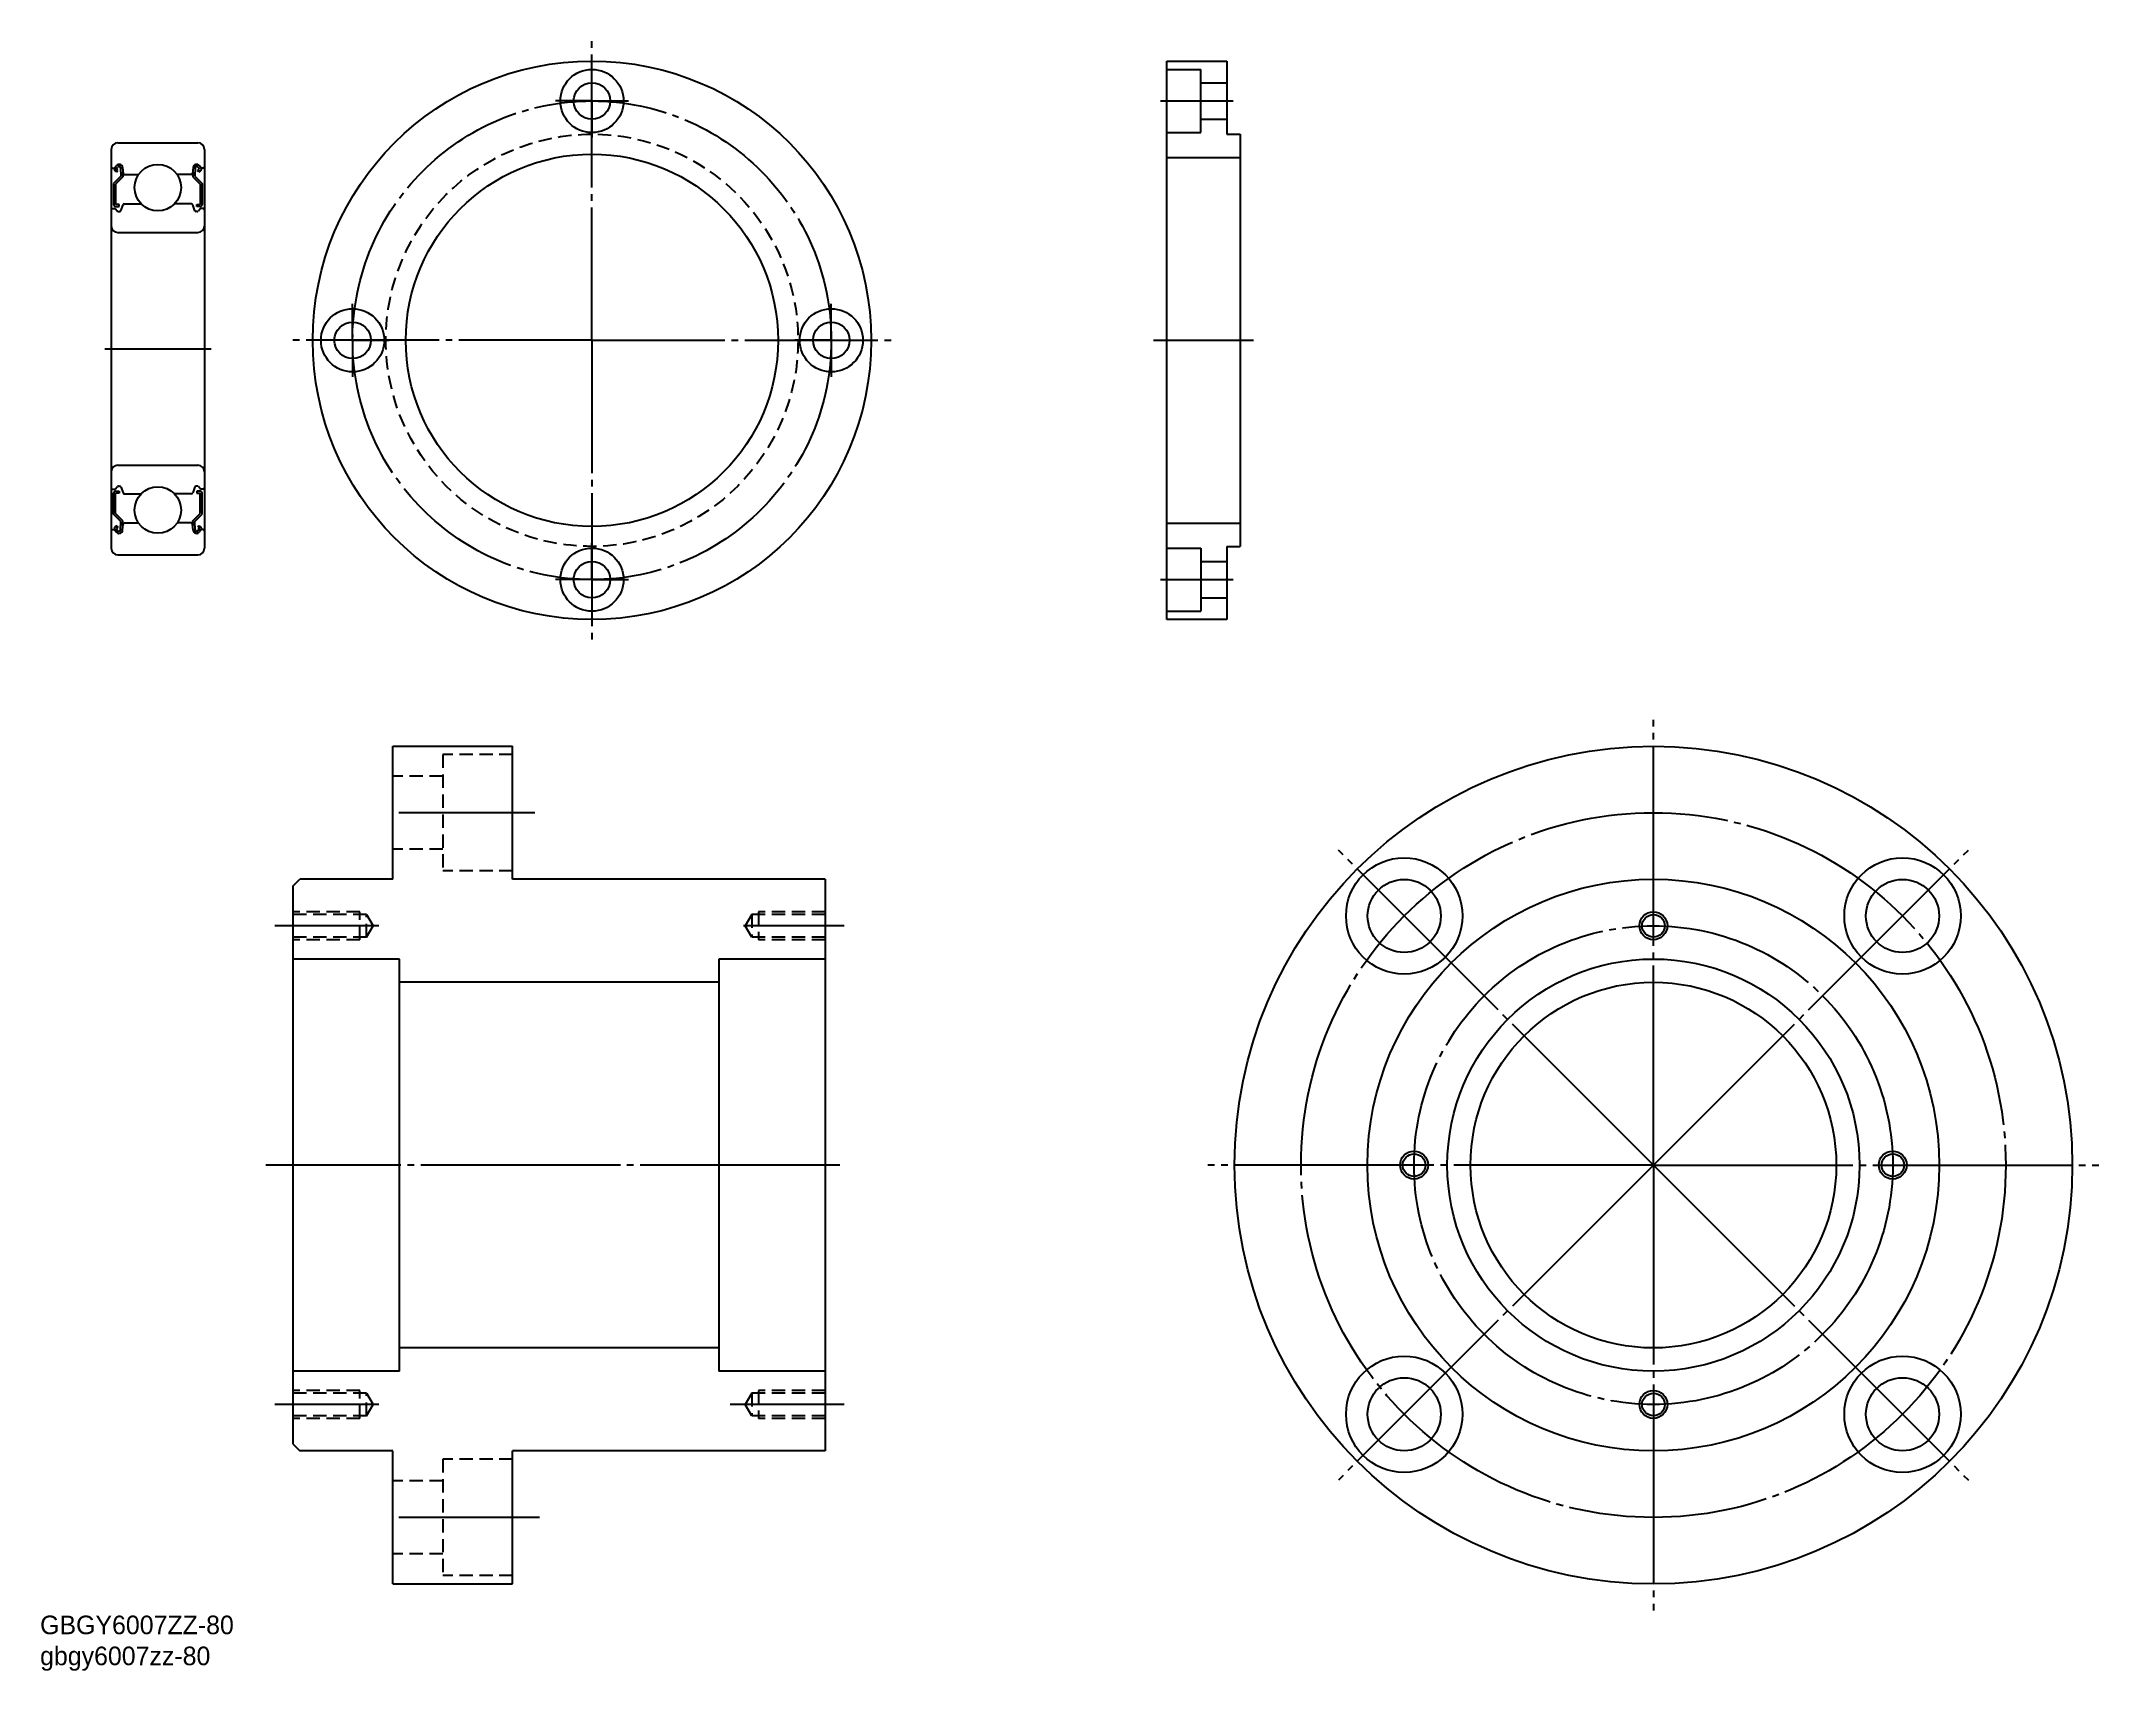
# Model space of a CAD drawing. Extents: x -148 to 162, y -64 to 181.
import ezdxf

# ---------------------------------------------------------------- set-up
doc = ezdxf.new("R2010")
doc.units = 0
for name, pattern in [('CENTER', [33, 30, -1, 1, -1]), ('CENTER2', [23, 20, -1, 1, -1]), ('DASHED', [3, 2, -1])]:
    doc.linetypes.add(name, pattern=pattern)
doc.layers.get('0').update_dxf_attribs({"linetype": 'CONTINUOUS'})
doc.layers.add('CENTER', color=7, linetype='CONTINUOUS')

# ---------------------------------------------------------------- blocks, each defined once
blk = doc.blocks.new('*U2')
at = {"linetype": 'CONTINUOUS'}
for s, p in [('GBGY6007ZZ-80', (-147.89, -58.71)), ('gbgy6007zz-80', (-147.89, -63.37))]:
    blk.add_text(s, height=2.8, dxfattribs=at).set_placement(p)

msp = doc.modelspace()

# ---------------------------------------------------------------- linework, layer by layer
at = {"color": 7, "linetype": 'CONTINUOUS'}
for p, q in [((21.59, 93.93), (21.59, 177.93)), ((21.59, 177.93), (30.59, 177.93)), ((21.59, 176.68), (26.69, 176.68)), ((26.69, 167.18), (26.69, 176.68)), ((30.59, 177.93), (30.59, 166.93)), ((26.69, 174.68), (30.59, 174.68)), ((21.59, 167.18), (26.69, 167.18)), ((26.69, 169.18), (30.59, 169.18)), ((30.59, 166.93), (32.59, 166.93)), ((32.59, 166.93), (32.59, 104.93)), ((21.59, 163.43), (32.59, 163.43)), ((21.59, 108.43), (32.59, 108.43)), ((21.59, 104.68), (26.69, 104.68)), ((26.69, 104.68), (26.69, 95.18)), ((26.69, 102.68), (30.59, 102.68)), ((30.59, 104.93), (30.59, 93.93)), ((30.59, 104.93), (32.59, 104.93)), ((26.69, 97.18), (30.59, 97.18)), ((21.59, 95.18), (26.69, 95.18)), ((30.59, 93.93), (21.59, 93.93)), ((-94.82, 54.86), (-94.82, 74.86)), ((-94.82, 74.86), (-76.82, 74.86)), ((-76.82, 54.86), (-76.82, 74.86)), ((-109.82, 53.86), (-108.82, 54.86)), ((-109.82, -30.14), (-109.82, 53.86)), ((-94.82, 54.86), (-108.82, 54.86)), ((-29.82, 54.86), (-76.82, 54.86)), ((-29.82, 54.86), (-29.82, -31.14)), ((-93.82, 42.86), (-109.82, 42.86)), ((-93.82, -19.14), (-93.82, 42.86)), ((-29.82, 42.86), (-45.82, 42.86)), ((-45.82, 42.86), (-45.82, -19.14)), ((-45.82, 39.36), (-93.82, 39.36)), ((-45.82, -15.64), (-93.82, -15.64)), ((-93.82, -19.14), (-109.82, -19.14)), ((-29.82, -19.14), (-45.82, -19.14)), ((-109.82, -30.14), (-108.82, -31.14)), ((-94.82, -31.14), (-108.82, -31.14)), ((-94.82, -51.14), (-94.82, -31.14)), ((-29.82, -31.14), (-76.82, -31.14)), ((-76.82, -51.14), (-76.82, -31.14)), ((-94.82, -51.14), (-76.82, -51.14))]:
    msp.add_line(p, q, dxfattribs=at)
for p, q in [((-137.18, 164.65), (-137.18, 104.65)), ((-136.18, 165.65), (-124.18, 165.65)), ((-123.18, 164.65), (-123.18, 104.65)), ((-136.98, 161.85), (-136.68, 161.85)), ((-136.68, 161.85), (-136.44, 162.18)), ((-136.36, 161.26), (-136.6, 161.43)), ((-136.43, 161.68), (-136.2, 162)), ((-136.19, 161.5), (-136.43, 161.68)), ((-136.36, 161.26), (-136.19, 161.5)), ((-135.78, 161.88), (-135.73, 160.62)), ((-135.48, 161.92), (-135.4, 161.03)), ((-135.43, 161.37), (-135.43, 160.5)), ((-124.87, 161.92), (-124.95, 161.03)), ((-124.92, 161.37), (-124.92, 160.5)), ((-124.57, 161.88), (-124.62, 160.62)), ((-124.17, 161.5), (-123.92, 161.68)), ((-124, 161.26), (-124.17, 161.5)), ((-123.92, 161.68), (-124.15, 162)), ((-124, 161.26), (-123.75, 161.43)), ((-123.68, 161.85), (-123.91, 162.18)), ((-123.38, 161.85), (-123.68, 161.85)), ((-135.73, 160.62), (-136.83, 159.52)), ((-136.83, 159.52), (-136.83, 156.35)), ((-135.43, 160.5), (-136.53, 159.4)), ((-136.53, 159.4), (-136.53, 156.35)), ((-135.2, 160.85), (-133.08, 160.85)), ((-125.15, 160.85), (-127.27, 160.85)), ((-124.92, 160.5), (-123.82, 159.4)), ((-124.62, 160.62), (-123.52, 159.52)), ((-123.82, 159.4), (-123.82, 156.35)), ((-123.52, 159.52), (-123.52, 156.35)), ((-136.98, 155.75), (-136.58, 155.75)), ((-136.58, 155.75), (-136.26, 155.37)), ((-136.01, 156.35), (-136.53, 156.35)), ((-136.53, 156.05), (-136.01, 156.05)), ((-136.11, 155.3), (-135.93, 155.3)), ((-136.01, 156.05), (-136.01, 156.35)), ((-135.74, 155.43), (-135.42, 156.32)), ((-135.23, 156.45), (-132.68, 156.45)), ((-125.12, 156.45), (-127.68, 156.45)), ((-124.61, 155.43), (-124.93, 156.32)), ((-124.25, 155.3), (-124.42, 155.3)), ((-124.34, 156.05), (-124.34, 156.35)), ((-124.34, 156.35), (-123.82, 156.35)), ((-123.82, 156.05), (-124.34, 156.05)), ((-123.78, 155.75), (-124.09, 155.37)), ((-123.38, 155.75), (-123.78, 155.75)), ((-136.18, 152.15), (-124.18, 152.15)), ((-136.18, 117.15), (-124.18, 117.15)), ((-136.98, 113.55), (-136.58, 113.55)), ((-136.83, 109.77), (-136.83, 112.95)), ((-136.58, 113.55), (-136.26, 113.93)), ((-136.53, 113.25), (-136.01, 113.25)), ((-136.53, 109.9), (-136.53, 112.95)), ((-136.01, 112.95), (-136.53, 112.95)), ((-136.11, 114), (-135.93, 114)), ((-136.01, 113.25), (-136.01, 112.95)), ((-135.74, 113.87), (-135.42, 112.98)), ((-135.23, 112.85), (-132.68, 112.85)), ((-125.12, 112.85), (-127.68, 112.85)), ((-124.61, 113.87), (-124.93, 112.98)), ((-124.25, 114), (-124.42, 114)), ((-124.34, 113.25), (-124.34, 112.95)), ((-123.82, 113.25), (-124.34, 113.25)), ((-124.34, 112.95), (-123.82, 112.95)), ((-123.78, 113.55), (-124.09, 113.93)), ((-123.82, 109.9), (-123.82, 112.95)), ((-123.38, 113.55), (-123.78, 113.55)), ((-123.52, 109.77), (-123.52, 112.95)), ((-135.73, 108.67), (-136.83, 109.77)), ((-135.43, 108.8), (-136.53, 109.9)), ((-135.78, 107.41), (-135.73, 108.67)), ((-135.43, 107.93), (-135.43, 108.8)), ((-135.2, 108.45), (-133.08, 108.45)), ((-125.15, 108.45), (-127.27, 108.45)), ((-124.92, 108.8), (-123.82, 109.9)), ((-124.92, 107.93), (-124.92, 108.8)), ((-124.62, 108.67), (-123.52, 109.77)), ((-124.57, 107.41), (-124.62, 108.67)), ((-136.98, 107.45), (-136.68, 107.45)), ((-136.68, 107.45), (-136.44, 107.12)), ((-136.36, 108.04), (-136.6, 107.87)), ((-136.19, 107.79), (-136.43, 107.62)), ((-136.43, 107.62), (-136.2, 107.29)), ((-136.36, 108.04), (-136.19, 107.79)), ((-135.48, 107.38), (-135.4, 108.27)), ((-124.87, 107.38), (-124.95, 108.27)), ((-124, 108.04), (-124.17, 107.79)), ((-124.17, 107.79), (-123.92, 107.62)), ((-123.92, 107.62), (-124.15, 107.29)), ((-124, 108.04), (-123.75, 107.87)), ((-123.68, 107.45), (-123.91, 107.12)), ((-123.38, 107.45), (-123.68, 107.45)), ((-136.18, 103.65), (-124.18, 103.65)), ((-133.13, 103.65), (-133.13, 103.65)), ((-130.68, 103.65), (-130.68, 103.65))]:
    msp.add_line(p, q)
at = {"color": 3, "linetype": 'DASHED'}
for p, q in [((-76.82, 73.61), (-87.32, 73.61)), ((-87.32, 73.61), (-87.32, 56.11)), ((-87.32, 70.36), (-94.82, 70.36)), ((-87.32, 59.36), (-94.82, 59.36)), ((-76.82, 56.11), (-87.32, 56.11)), ((-99.82, 49.96), (-109.82, 49.96)), ((-98.82, 49.56), (-109.82, 49.56)), ((-99.82, 45.76), (-99.82, 49.96)), ((-98.82, 46.16), (-98.82, 49.56)), ((-98.82, 49.56), (-97.82, 47.86)), ((-40.82, 49.56), (-41.82, 47.86)), ((-29.82, 49.56), (-40.82, 49.56)), ((-40.82, 49.56), (-40.82, 46.16)), ((-39.82, 49.96), (-39.82, 45.76)), ((-29.82, 49.96), (-39.82, 49.96)), ((-98.82, 46.16), (-97.82, 47.86)), ((-40.82, 46.16), (-41.82, 47.86)), ((-98.82, 46.16), (-109.82, 46.16)), ((-99.82, 45.76), (-109.82, 45.76)), ((-29.82, 46.16), (-40.82, 46.16)), ((-29.82, 45.76), (-39.82, 45.76)), ((-99.82, -22.04), (-109.82, -22.04)), ((-98.82, -22.44), (-109.82, -22.44)), ((-99.82, -26.24), (-99.82, -22.04)), ((-98.82, -25.84), (-98.82, -22.44)), ((-98.82, -22.44), (-97.82, -24.14)), ((-98.82, -25.84), (-97.82, -24.14)), ((-40.82, -22.44), (-41.82, -24.14)), ((-40.82, -25.84), (-41.82, -24.14)), ((-40.82, -22.44), (-40.82, -25.84)), ((-29.82, -22.44), (-40.82, -22.44)), ((-39.82, -22.04), (-39.82, -26.24)), ((-29.82, -22.04), (-39.82, -22.04)), ((-98.82, -25.84), (-109.82, -25.84)), ((-99.82, -26.24), (-109.82, -26.24)), ((-29.82, -25.84), (-40.82, -25.84)), ((-29.82, -26.24), (-39.82, -26.24)), ((-76.82, -32.39), (-87.32, -32.39)), ((-87.32, -32.39), (-87.32, -49.89)), ((-87.32, -35.64), (-94.82, -35.64)), ((-87.32, -46.64), (-94.82, -46.64)), ((-76.82, -49.89), (-87.32, -49.89))]:
    msp.add_line(p, q, dxfattribs=at)
at = {"color": 7, "linetype": 'CONTINUOUS'}
for centre, radius in [((-64.89, 135.93), 42), ((-64.89, 171.93), 4.75), ((-64.89, 171.93), 2.75), ((-130.18, 158.9), 3.5), ((-64.89, 135.93), 28), ((-100.89, 135.93), 4.75), ((-28.89, 135.93), 4.75), ((-100.89, 135.93), 2.75), ((-28.89, 135.93), 2.75), ((-130.18, 110.4), 3.5), ((-64.89, 99.93), 4.75), ((-64.89, 99.93), 2.75), ((94.76, 11.86), 63), ((57.28, 49.34), 8.75), ((132.23, 49.34), 8.75), ((94.76, 11.86), 43), ((57.28, 49.34), 5.5), ((132.23, 49.34), 5.5), ((94.76, 47.86), 1.7), ((94.76, 11.86), 31), ((94.76, 11.86), 27.5), ((58.76, 11.86), 1.7), ((130.76, 11.86), 1.7), ((57.28, -25.62), 8.75), ((132.23, -25.62), 8.75), ((57.28, -25.62), 5.5), ((132.23, -25.62), 5.5), ((94.76, -24.14), 1.7)]:
    msp.add_circle(centre, radius, dxfattribs=at)
at = {"color": 3, "linetype": 'DASHED'}
msp.add_circle((-64.89, 135.93), 31, dxfattribs=at)
at = {"color": 3, "linetype": 'CONTINUOUS'}
for centre in [(94.76, 47.86), (58.76, 11.86), (130.76, 11.86), (94.76, -24.14)]:
    msp.add_circle(centre, 2.1, dxfattribs=at)
for centre, radius, start, end in [((-136.18, 164.65), 1, 90, 180), ((-124.18, 164.65), 1, 0, 90), ((-136.98, 162.05), 0.2, 180, 270), ((-136.43, 161.68), 0.3, 144.9356, 235.0377), ((-136.01, 161.87), 0.53, 5.0651, 144.9356), ((-136.01, 161.87), 0.23, 2.1311, 144.9356), ((-135.2, 161.05), 0.2, 185.0651, 270), ((-125.15, 161.05), 0.2, 270, 354.9349), ((-124.34, 161.87), 0.53, 35.0644, 174.9349), ((-124.34, 161.87), 0.23, 35.0644, 177.8689), ((-123.92, 161.68), 0.3, 304.9623, 35.0644), ((-123.38, 162.05), 0.2, 270, 0), ((-136.98, 155.55), 0.2, 90, 180), ((-136.53, 156.35), 0.3, 180, 270), ((-136.11, 155.5), 0.2, 219.9991, 270), ((-135.93, 155.5), 0.2, 270, 339.9703), ((-135.23, 156.25), 0.2, 90, 159.9703), ((-125.12, 156.25), 0.2, 20.0297, 90), ((-124.42, 155.5), 0.2, 200.0297, 270), ((-124.25, 155.5), 0.2, 270, 320.0009), ((-123.82, 156.35), 0.3, 270, 0), ((-123.38, 155.55), 0.2, 0, 90), ((-136.18, 153.15), 1, 180, 270), ((-124.18, 153.15), 1, 270, 0), ((-136.18, 116.15), 1, 90, 180), ((-124.18, 116.15), 1, 0, 90), ((-136.98, 113.75), 0.2, 180, 270), ((-136.53, 112.95), 0.3, 90, 180), ((-136.11, 113.8), 0.2, 90, 140.0009), ((-135.93, 113.8), 0.2, 20.0297, 90), ((-135.23, 113.05), 0.2, 200.0297, 270), ((-125.12, 113.05), 0.2, 270, 339.9703), ((-124.42, 113.8), 0.2, 90, 159.9703), ((-124.25, 113.8), 0.2, 39.9991, 90), ((-123.82, 112.95), 0.3, 0, 90), ((-123.38, 113.75), 0.2, 270, 0), ((-135.2, 108.25), 0.2, 90, 174.9349), ((-125.15, 108.25), 0.2, 5.0651, 90), ((-136.98, 107.25), 0.2, 90, 180), ((-136.43, 107.62), 0.3, 124.9623, 215.0644), ((-136.01, 107.42), 0.53, 215.0644, 354.9349), ((-136.01, 107.42), 0.23, 215.0644, 357.8689), ((-124.34, 107.42), 0.53, 185.0651, 324.9356), ((-124.34, 107.42), 0.23, 182.1311, 324.9356), ((-123.92, 107.62), 0.3, 324.9356, 55.0377), ((-123.38, 107.25), 0.2, 0, 90), ((-136.18, 104.65), 1, 180, 270), ((-124.18, 104.65), 1, 270, 0)]:
    msp.add_arc(centre, radius, start, end)
at = {"layer": 'CENTER', "color": 1, "linetype": 'CENTER2'}
for p, q in [((-64.89, 135.93), (-64.89, 180.93)), ((-64.89, 171.93), (-64.89, 177.43)), ((-64.89, 171.93), (-70.39, 171.93)), ((-64.89, 171.93), (-64.89, 166.43)), ((-64.89, 171.93), (-59.39, 171.93)), ((20.64, 171.93), (31.56, 171.93)), ((-100.89, 135.93), (-100.89, 141.43)), ((-28.89, 135.93), (-28.89, 141.43)), ((-64.89, 135.93), (-109.89, 135.93)), ((-100.89, 135.93), (-106.39, 135.93)), ((-100.89, 135.93), (-95.39, 135.93)), ((-100.89, 135.93), (-100.89, 130.43)), ((-64.89, 135.93), (-64.89, 90.93)), ((-64.89, 135.93), (-19.89, 135.93)), ((-28.89, 135.93), (-34.39, 135.93)), ((-28.89, 135.93), (-23.39, 135.93)), ((-28.89, 135.93), (-28.89, 130.43)), ((19.59, 135.93), (34.59, 135.93)), ((-64.89, 99.93), (-64.89, 105.43)), ((-64.89, 99.93), (-70.39, 99.93)), ((-64.89, 99.93), (-64.89, 94.43)), ((-64.89, 99.93), (-59.39, 99.93)), ((20.64, 99.93), (31.56, 99.93))]:
    msp.add_line(p, q, dxfattribs=at)
at = {"layer": 'CENTER', "color": 1, "linetype": 'CENTER'}
for p, q in [((-138.18, 134.65), (-122.18, 134.65)), ((94.76, 11.86), (94.76, 78.86)), ((-73.47, 64.86), (-93.92, 64.86)), ((94.76, 11.86), (47.38, 59.24)), ((94.76, 11.86), (142.13, 59.24)), ((-96.93, 47.86), (-112.6, 47.86)), ((-26.93, 47.86), (-42.09, 47.86)), ((-27.62, 11.86), (-113.92, 11.86)), ((94.76, 11.86), (27.76, 11.86)), ((94.76, 11.86), (47.38, -35.52)), ((94.76, 11.86), (94.76, -55.14)), ((94.76, 11.86), (161.76, 11.86)), ((94.76, 11.86), (142.13, -35.52)), ((-96.93, -24.14), (-112.6, -24.14)), ((-26.93, -24.14), (-44.09, -24.14)), ((-72.79, -41.14), (-93.92, -41.14))]:
    msp.add_line(p, q, dxfattribs=at)
at = {"layer": 'CENTER', "color": 1, "linetype": 'CENTER2'}
msp.add_circle((-64.89, 135.93), 36, dxfattribs=at)
at = {"layer": 'CENTER', "color": 1, "linetype": 'CENTER'}
for radius in [53, 36]:
    msp.add_circle((94.76, 11.86), radius, dxfattribs=at)

# ---------------------------------------------------------------- block references
at = {"linetype": 'CONTINUOUS'}
msp.add_blockref('*U2', (0, 0), dxfattribs=at)

doc.saveas('drawing.dxf')
